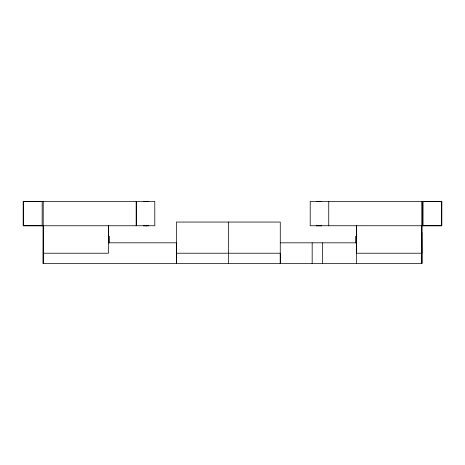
<?xml version="1.0" encoding="UTF-8"?>
<svg xmlns="http://www.w3.org/2000/svg" width="465" height="465" viewBox="0 0 465 465"><rect width="100%" height="100%" fill="white"/><g stroke="black" fill="none" stroke-linecap="round" stroke-linejoin="round"><path stroke-width="0.7" d="M43.164 263.597L43.216 225.752L23.279 225.746L23.25 201.392L154.787 201.397L154.787 225.752L42.146 225.752L23.25 225.752L23.285 201.397L43.222 201.403L43.164 263.603L421.86 263.603L421.86 232.454M108.467 241.695L108.467 225.763L108.467 253.216L43.216 253.216M228.344 263.591L228.344 222.055M355.417 242.823L355.417 236.598L356.318 236.598M356.533 263.608L356.533 225.752L356.533 253.216L421.836 253.216L421.79 225.752L441.75 225.752L441.75 201.392L441.721 225.746L422.854 225.752L310.207 225.746L310.213 201.403L441.75 201.392L421.778 201.403L421.86 263.603L421.784 225.752M145.911 225.792L146.585 225.792M316.81 201.392L316.462 201.397L321.658 201.386L321.309 201.392M316.839 225.798L316.491 225.798L321.687 225.792L321.338 225.792M108.682 236.598L109.583 236.598L109.583 242.817M108.351 242.817L176.427 242.823L176.427 263.597L176.427 222.055L280.267 222.055L280.267 263.614L280.267 253.222L176.427 253.216M280.267 242.823L356.649 242.823M143.342 201.386L148.538 201.397M143.313 225.792L148.509 225.798M328.743 201.392L328.743 225.752M322.553 242.823L322.553 263.608M312.172 242.823L312.172 263.608M42.176 201.397L42.146 225.752M136.257 201.397L136.257 225.752L136.257 201.392M422.854 225.752L422.854 201.397L422.825 225.752"/></g></svg>
